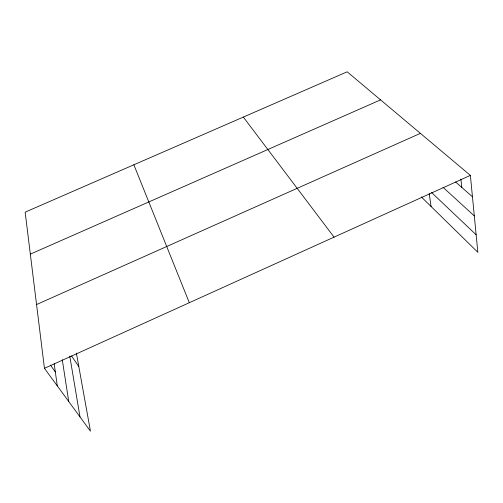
<?xml version="1.0" encoding="UTF-8"?>
<svg xmlns="http://www.w3.org/2000/svg" width="503" height="503" viewBox="0 0 503 503"><rect width="100%" height="100%" fill="white"/><g stroke="black" fill="none" stroke-linecap="round" stroke-linejoin="round"><path stroke-width="0.75" d="M76.399 353.15L90.446 431.19L44.446 368.334L470.374 175.384L477.85 252.299L421.313 196.924M36.568 304.548L420.395 133.364M30.337 254.134L380.564 99.871M470.374 175.384L347.183 71.81L25.15 212.165L44.446 368.334M455.561 181.929L472.455 196.792M443.024 187.311L474.316 215.925M431.379 192.328L476.146 234.782M243.326 117.073L334.061 237.133M50.375 365.046L55.324 371.918M71.596 355.986L78.814 366.593M133.861 164.783L189.31 302.705M69.779 356.111L79.996 416.918M62.278 359.771L68.735 401.526M429.197 193.58L431.09 206.5M54.179 363.757L57.285 385.876M460.905 179.106L461.804 187.424"/></g></svg>
